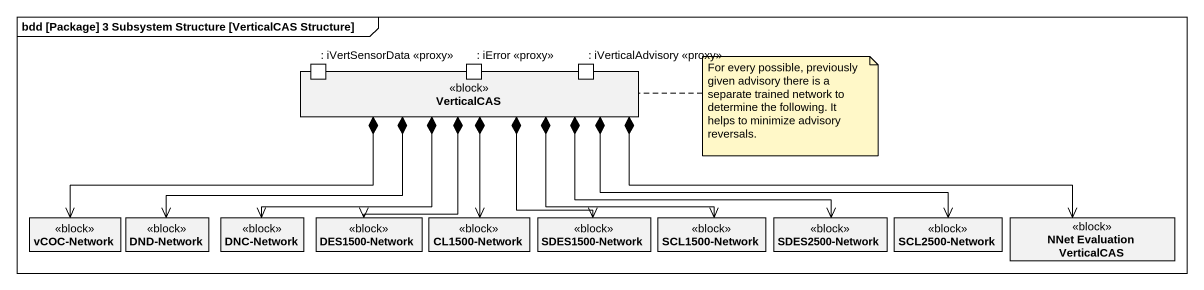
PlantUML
@startuml
mainframe bdd [Package] 3 Subsystem Structure [VerticalCAS Structure]
allowmixing
hide circle
hide empty members
rectangle VerticalCAS <<block>> {
  port ": iVertSensorData <<proxy>>" as iVertSensorData_proxy
  port ": iError <<proxy>>" as iError_proxy
  port ": iVerticalAdvisory <<proxy>>" as iVerticalAdvisory_proxy
}
class "vCOC-Network" as vCOC_Network <<block>>
class "DND-Network" as DND_Network <<block>>
class "DNC-Network" as DNC_Network <<block>>
class "DES1500-Network" as DES1500_Network <<block>>
class "CL1500-Network" as CL1500_Network <<block>>
class "SDES1500-Network" as SDES1500_Network <<block>>
class "SCL1500-Network" as SCL1500_Network <<block>>
class "SDES2500-Network" as SDES2500_Network <<block>>
class "SCL2500-Network" as SCL2500_Network <<block>>
class "NNet Evaluation VerticalCAS" as NNet_Evaluation_VerticalCAS <<block>>
VerticalCAS *-left-> vCOC_Network
VerticalCAS *-left-> DND_Network
VerticalCAS *--> DNC_Network
VerticalCAS *--> DES1500_Network
VerticalCAS *--> CL1500_Network
VerticalCAS *--> SDES1500_Network
VerticalCAS *-right-> SCL1500_Network
VerticalCAS *-right-> SDES2500_Network
VerticalCAS *-right-> SCL2500_Network
NNet_Evaluation_VerticalCAS <-left-* VerticalCAS
note right of VerticalCAS : For every possible, previously given advisory there is a separate trained network to determine the following. It helps to minimize advisory reversals.
@enduml
